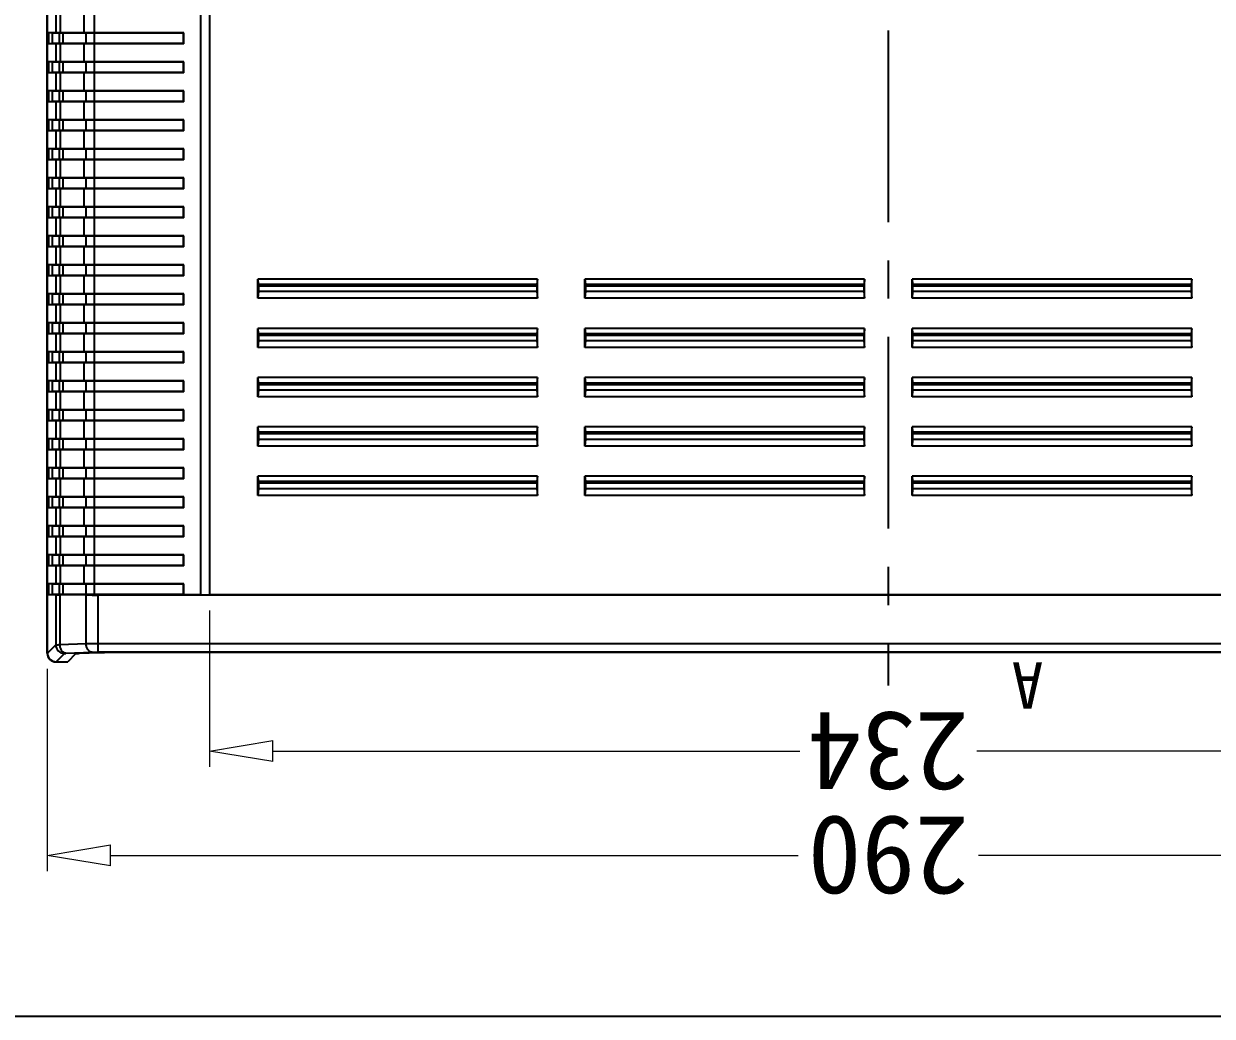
# Model space of a CAD drawing. Header units: millimetres. Extents: x 10368 to 13229, y -13270 to -11269.
# Drawn here: x 11428.6 to 11633.5, y -13269.8 to -13098.8 of the extents above; entities that cross this region are included whole.
import ezdxf
from ezdxf.enums import TextEntityAlignment as Align

# ---------------------------------------------------------------- set-up
doc = ezdxf.new("R2010")
doc.units = ezdxf.units.MM
doc.linetypes.add('CENTER', pattern=[50.8, 31.75, -6.35, 6.35, -6.35])
doc.layers.add('dim', color=3, linetype='Continuous', lineweight=9)
doc.layers.add('hatch', color=56, linetype='Continuous', lineweight=9)
doc.styles.add('FFS', font='simfang.ttf')
doc.dimstyles.new('YanXiu', dxfattribs={"dimtxt": 2.5, "dimasz": 2.2, "dimexe": 0.66, "dimexo": 0.66, "dimgap": 0.66, "dimtad": 0, "dimzin": 1, "dimdsep": 46, "dimtxsty": 'FFS', "dimcen": 0, "dimclrd": 256, "dimclre": 131, "dimclrt": 42, "dimazin": 0, "dimtfac": 1, "dimtofl": 0, "dimtmove": 0, "dimatfit": 3, "dimfxl": 0, "dimlwd": 5, "dimlwe": 5, "dimarcsym": 0})

# ---------------------------------------------------------------- blocks, each defined once
blk = doc.blocks.new('_ClosedBlank')
at = {"color": 0, "linetype": 'ByBlock', "lineweight": -2}
for p, q in [((-1, 0.167), (0, 0)), ((-1, 0.167), (-1, -0.167)), ((0, 0), (-1, -0.167))]:
    blk.add_line(p, q, dxfattribs=at)
blk = doc.blocks.new('*D28')
at = {"layer": 'Defpoints', "color": 0}
for p in [(-385.22, 939.86), (-619.22, 912.88), (-385.22, 912.88)]:
    blk.add_point(p, dxfattribs=at)
at = {"layer": 'dim', "color": 131, "lineweight": 5}
for p, q in [((-619.22, 915.6), (-619.22, 942.58)), ((-385.22, 915.6), (-385.22, 942.58))]:
    blk.add_line(p, q, dxfattribs=at)
at = {"layer": 'dim', "lineweight": 5}
for p, q in [((-608.34, 939.86), (-517.48, 939.86)), ((-396.1, 939.86), (-486.97, 939.86))]:
    blk.add_line(p, q, dxfattribs=at)
at = {"layer": 'dim', "lineweight": 5, "xscale": 10.88, "yscale": 10.88, "zscale": 10.88, "rotation": 180}
blk.add_blockref('_ClosedBlank', (-619.22, 939.86), dxfattribs=at)
at = {"layer": 'dim', "lineweight": 5, "xscale": 10.88, "yscale": 10.88, "zscale": 10.88}
blk.add_blockref('_ClosedBlank', (-385.22, 939.86), dxfattribs=at)
at = {"layer": 'dim', "color": 42, "insert": (-502.22, 939.86), "char_height": 13.6, "attachment_point": 5, "style": 'FFS'}
blk.add_mtext('234', dxfattribs=at)
blk = doc.blocks.new('*D29')
at = {"layer": 'Defpoints', "color": 0}
for p in [(-647.22, 957.83), (-647.22, 922.99), (-357.22, 922.99)]:
    blk.add_point(p, dxfattribs=at)
at = {"layer": 'dim', "color": 131, "lineweight": 5}
for p, q in [((-647.22, 925.7), (-647.22, 960.55)), ((-357.22, 925.7), (-357.22, 960.55))]:
    blk.add_line(p, q, dxfattribs=at)
at = {"layer": 'dim', "lineweight": 5}
for p, q in [((-636.34, 957.83), (-517.77, 957.83)), ((-368.1, 957.83), (-486.68, 957.83))]:
    blk.add_line(p, q, dxfattribs=at)
at = {"layer": 'dim', "lineweight": 5, "xscale": 10.88, "yscale": 10.88, "zscale": 10.88, "rotation": 180}
blk.add_blockref('_ClosedBlank', (-647.22, 957.83), dxfattribs=at)
at = {"layer": 'dim', "lineweight": 5, "xscale": 10.88, "yscale": 10.88, "zscale": 10.88}
blk.add_blockref('_ClosedBlank', (-357.22, 957.83), dxfattribs=at)
at = {"layer": 'dim', "color": 42, "insert": (-502.22, 957.83), "char_height": 13.6, "attachment_point": 5, "style": 'FFS'}
blk.add_mtext('290', dxfattribs=at)
blk = doc.blocks.new('u58')
at = {"color": 1, "linetype": 'CENTER', "ltscale": 1.04}
blk.add_line((-502.224, 671.816), (-502.224, 943.226), dxfattribs=at)
at = {"color": 7, "linetype": 'Continuous'}
for p, q in [((-362.087, 937.792), (-360.744, 939.135)), ((-358.745, 939.135), (-360.744, 939.135)), ((-358.723, 939.157), (-360.722, 939.157)), ((-358.745, 939.135), (-360.174, 937.706)), ((-638.454, 937.473), (-365.995, 937.473)), ((-636.89, 937.563), (-367.559, 937.563)), ((-366.175, 937.587), (-362.703, 937.732)), ((-365.995, 937.473), (-365.995, 927.644)), ((-360.45, 937.68), (-364.958, 937.491)), ((-357.246, 937.636), (-358.675, 936.208)), ((-357.246, 937.636), (-357.246, 680.677)), ((-357.224, 937.658), (-357.224, 680.655)), ((-365.995, 935.974), (-638.454, 935.974)), ((-359.414, 936.181), (-363.921, 935.993)), ((-363.921, 935.993), (-363.921, 927.608)), ((-359.413, 927.604), (-359.414, 936.181)), ((-358.675, 927.609), (-358.675, 936.208)), ((-638.454, 927.644), (-365.995, 927.644)), ((-385.224, 927.557), (-619.224, 927.557)), ((-383.724, 927.609), (-385.224, 927.557)), ((-385.224, 927.557), (-385.224, 690.757)), ((-383.724, 927.609), (-380.777, 927.609)), ((-383.724, 927.609), (-383.724, 690.704)), ((-380.724, 927.557), (-380.777, 927.609)), ((-380.777, 927.609), (-380.777, 925.704)), ((-380.724, 927.557), (-380.724, 925.757)), ((-380.724, 927.557), (-358.043, 927.557)), ((-365.33, 690.676), (-365.33, 927.638)), ((-363.947, 927.557), (-363.574, 927.604)), ((-363.947, 927.557), (-363.947, 925.757)), ((-363.574, 927.604), (-359.516, 927.604)), ((-359.889, 927.557), (-359.516, 927.604)), ((-359.889, 925.757), (-359.889, 927.557)), ((-358.675, 927.609), (-359.413, 927.604)), ((-359.274, 927.557), (-358.675, 927.609)), ((-359.274, 925.757), (-359.274, 927.557)), ((-358.675, 927.609), (-357.443, 927.609)), ((-358.043, 927.557), (-357.443, 927.609)), ((-358.043, 925.757), (-358.043, 927.557)), ((-357.443, 925.704), (-357.443, 927.609)), ((-380.724, 925.757), (-380.777, 925.704)), ((-380.777, 925.704), (-359.474, 925.704)), ((-380.724, 925.757), (-358.043, 925.757)), ((-363.947, 925.757), (-363.532, 925.704)), ((-363.532, 922.609), (-363.532, 925.704)), ((-359.889, 925.757), (-359.474, 925.704)), ((-359.474, 922.609), (-359.474, 925.704)), ((-359.474, 925.704), (-358.675, 925.704)), ((-359.274, 925.757), (-358.675, 925.704)), ((-358.675, 922.609), (-358.675, 925.704)), ((-358.675, 925.704), (-357.443, 925.704)), ((-358.043, 925.757), (-357.443, 925.704)), ((-380.777, 922.609), (-380.724, 922.557)), ((-380.777, 922.609), (-380.777, 920.704)), ((-380.777, 922.609), (-359.474, 922.609)), ((-380.724, 922.557), (-380.724, 920.757)), ((-380.724, 922.557), (-358.043, 922.557)), ((-363.532, 922.609), (-363.947, 922.557)), ((-363.947, 922.557), (-363.947, 920.757)), ((-359.474, 922.609), (-359.889, 922.557)), ((-359.889, 920.757), (-359.889, 922.557)), ((-359.474, 922.609), (-358.675, 922.609)), ((-358.675, 922.609), (-359.274, 922.557)), ((-359.274, 920.757), (-359.274, 922.557)), ((-358.675, 922.609), (-357.443, 922.609)), ((-358.043, 922.557), (-357.443, 922.609)), ((-358.043, 920.757), (-358.043, 922.557)), ((-357.443, 920.704), (-357.443, 922.609)), ((-380.724, 920.757), (-380.777, 920.704)), ((-380.777, 920.704), (-359.474, 920.704)), ((-380.724, 920.757), (-358.043, 920.757)), ((-363.947, 920.757), (-363.532, 920.704)), ((-363.532, 917.609), (-363.532, 920.704)), ((-359.889, 920.757), (-359.474, 920.704)), ((-359.474, 917.609), (-359.474, 920.704)), ((-359.474, 920.704), (-358.675, 920.704)), ((-359.274, 920.757), (-358.675, 920.704)), ((-358.675, 917.609), (-358.675, 920.704)), ((-358.675, 920.704), (-357.443, 920.704)), ((-358.043, 920.757), (-357.443, 920.704)), ((-380.777, 917.609), (-380.724, 917.557)), ((-380.777, 917.609), (-380.777, 915.704)), ((-380.777, 917.609), (-359.474, 917.609)), ((-380.724, 917.557), (-380.724, 915.757)), ((-380.724, 917.557), (-358.043, 917.557)), ((-363.532, 917.609), (-363.947, 917.557)), ((-363.947, 917.557), (-363.947, 915.757)), ((-359.474, 917.609), (-359.889, 917.557)), ((-359.889, 915.757), (-359.889, 917.557)), ((-359.474, 917.609), (-358.675, 917.609)), ((-358.675, 917.609), (-359.274, 917.557)), ((-359.274, 915.757), (-359.274, 917.557)), ((-358.675, 917.609), (-357.443, 917.609)), ((-358.043, 917.557), (-357.443, 917.609)), ((-358.043, 915.757), (-358.043, 917.557)), ((-357.443, 915.704), (-357.443, 917.609)), ((-380.724, 915.757), (-380.777, 915.704)), ((-380.777, 915.704), (-359.474, 915.704)), ((-380.724, 915.757), (-358.043, 915.757)), ((-363.947, 915.757), (-363.532, 915.704)), ((-363.532, 912.609), (-363.532, 915.704)), ((-359.889, 915.757), (-359.474, 915.704)), ((-359.474, 912.609), (-359.474, 915.704)), ((-359.474, 915.704), (-358.675, 915.704)), ((-359.274, 915.757), (-358.675, 915.704)), ((-358.675, 912.609), (-358.675, 915.704)), ((-358.675, 915.704), (-357.443, 915.704)), ((-358.043, 915.757), (-357.443, 915.704)), ((-380.777, 912.609), (-380.724, 912.557)), ((-380.777, 912.609), (-380.777, 910.704)), ((-380.777, 912.609), (-359.474, 912.609)), ((-380.724, 912.557), (-380.724, 910.757)), ((-380.724, 912.557), (-358.043, 912.557)), ((-363.532, 912.609), (-363.947, 912.557)), ((-363.947, 912.557), (-363.947, 910.757)), ((-359.474, 912.609), (-359.889, 912.557)), ((-359.889, 910.757), (-359.889, 912.557)), ((-359.474, 912.609), (-358.675, 912.609)), ((-358.675, 912.609), (-359.274, 912.557)), ((-359.274, 910.757), (-359.274, 912.557)), ((-358.675, 912.609), (-357.443, 912.609)), ((-358.043, 912.557), (-357.443, 912.609)), ((-358.043, 910.757), (-358.043, 912.557)), ((-357.443, 910.704), (-357.443, 912.609)), ((-554.529, 910.466), (-506.32, 910.466)), ((-554.424, 909.311), (-554.529, 910.466)), ((-554.529, 910.466), (-554.529, 907.157)), ((-506.424, 909.311), (-506.32, 910.466)), ((-506.32, 910.466), (-506.32, 907.157)), ((-498.129, 910.466), (-449.92, 910.466)), ((-498.129, 910.466), (-498.129, 907.157)), ((-498.024, 909.311), (-498.129, 910.466)), ((-450.024, 909.311), (-449.92, 910.466)), ((-449.92, 910.466), (-449.92, 907.157)), ((-441.729, 910.466), (-393.52, 910.466)), ((-441.624, 909.311), (-441.729, 910.466)), ((-441.729, 910.466), (-441.729, 907.157)), ((-393.624, 909.311), (-393.52, 910.466)), ((-393.52, 910.466), (-393.52, 907.157)), ((-380.724, 910.757), (-380.777, 910.704)), ((-380.777, 910.704), (-359.474, 910.704)), ((-380.724, 910.757), (-358.043, 910.757)), ((-363.947, 910.757), (-363.532, 910.704)), ((-363.532, 907.609), (-363.532, 910.704)), ((-359.889, 910.757), (-359.474, 910.704)), ((-359.474, 907.609), (-359.474, 910.704)), ((-359.474, 910.704), (-358.675, 910.704)), ((-359.274, 910.757), (-358.675, 910.704)), ((-358.675, 907.609), (-358.675, 910.704)), ((-358.675, 910.704), (-357.443, 910.704)), ((-358.043, 910.757), (-357.443, 910.704)), ((-554.529, 907.157), (-554.451, 908.023)), ((-506.398, 908.311), (-554.451, 908.311)), ((-554.438, 908.167), (-554.451, 908.311)), ((-554.425, 908.022), (-554.438, 908.167)), ((-506.424, 908.023), (-554.425, 908.023)), ((-554.424, 909.311), (-506.424, 909.311)), ((-554.424, 908.311), (-554.424, 909.311)), ((-506.424, 908.311), (-506.424, 909.311)), ((-506.424, 908.022), (-506.398, 908.311)), ((-506.32, 907.157), (-506.398, 908.023)), ((-498.129, 907.157), (-498.051, 908.023)), ((-449.998, 908.311), (-498.051, 908.311)), ((-498.038, 908.167), (-498.051, 908.311)), ((-498.025, 908.022), (-498.038, 908.167)), ((-450.024, 908.023), (-498.025, 908.023)), ((-498.024, 909.311), (-450.024, 909.311)), ((-498.024, 908.311), (-498.024, 909.311)), ((-450.024, 908.311), (-450.024, 909.311)), ((-450.024, 908.022), (-449.998, 908.311)), ((-449.92, 907.157), (-449.998, 908.023)), ((-441.729, 907.157), (-441.651, 908.023)), ((-393.598, 908.311), (-441.651, 908.311)), ((-441.638, 908.167), (-441.651, 908.311)), ((-441.625, 908.022), (-441.638, 908.167)), ((-393.624, 908.023), (-441.625, 908.023)), ((-441.624, 909.311), (-393.624, 909.311)), ((-441.624, 908.311), (-441.624, 909.311)), ((-393.624, 908.311), (-393.624, 909.311)), ((-393.624, 908.022), (-393.598, 908.311)), ((-393.52, 907.157), (-393.598, 908.023)), ((-554.529, 907.157), (-506.32, 907.157)), ((-498.129, 907.157), (-449.92, 907.157)), ((-441.729, 907.157), (-393.52, 907.157)), ((-380.777, 907.609), (-380.724, 907.557)), ((-380.777, 907.609), (-380.777, 905.704)), ((-380.777, 907.609), (-359.474, 907.609)), ((-380.724, 905.757), (-380.777, 905.704)), ((-380.777, 905.704), (-359.474, 905.704)), ((-380.724, 907.557), (-380.724, 905.757)), ((-380.724, 907.557), (-358.043, 907.557)), ((-380.724, 905.757), (-358.043, 905.757)), ((-363.532, 907.609), (-363.947, 907.557)), ((-363.947, 907.557), (-363.947, 905.757)), ((-363.947, 905.757), (-363.532, 905.704)), ((-363.532, 902.609), (-363.532, 905.704)), ((-359.474, 907.609), (-359.889, 907.557)), ((-359.889, 905.757), (-359.889, 907.557)), ((-359.889, 905.757), (-359.474, 905.704)), ((-359.474, 907.609), (-358.675, 907.609)), ((-359.474, 902.609), (-359.474, 905.704)), ((-359.474, 905.704), (-358.675, 905.704)), ((-358.675, 907.609), (-359.274, 907.557)), ((-359.274, 905.757), (-359.274, 907.557)), ((-359.274, 905.757), (-358.675, 905.704)), ((-358.675, 907.609), (-357.443, 907.609)), ((-358.675, 902.609), (-358.675, 905.704)), ((-358.675, 905.704), (-357.443, 905.704)), ((-358.043, 907.557), (-357.443, 907.609)), ((-358.043, 905.757), (-358.043, 907.557)), ((-358.043, 905.757), (-357.443, 905.704)), ((-357.443, 905.704), (-357.443, 907.609)), ((-554.529, 901.966), (-506.32, 901.966)), ((-554.424, 900.811), (-554.529, 901.966)), ((-554.529, 901.966), (-554.529, 898.657)), ((-506.424, 900.811), (-506.32, 901.966)), ((-506.32, 901.966), (-506.32, 898.657)), ((-498.129, 901.966), (-449.92, 901.966)), ((-498.129, 901.966), (-498.129, 898.657)), ((-498.024, 900.811), (-498.129, 901.966)), ((-450.024, 900.811), (-449.92, 901.966)), ((-449.92, 901.966), (-449.92, 898.657)), ((-441.729, 901.966), (-393.52, 901.966)), ((-441.624, 900.811), (-441.729, 901.966)), ((-441.729, 901.966), (-441.729, 898.657)), ((-393.624, 900.811), (-393.52, 901.966)), ((-393.52, 901.966), (-393.52, 898.657)), ((-380.777, 902.609), (-380.724, 902.557)), ((-380.777, 902.609), (-380.777, 900.704)), ((-380.777, 902.609), (-359.474, 902.609)), ((-380.724, 902.557), (-380.724, 900.757)), ((-380.724, 902.557), (-358.043, 902.557)), ((-363.532, 902.609), (-363.947, 902.557)), ((-363.947, 902.557), (-363.947, 900.757)), ((-359.474, 902.609), (-359.889, 902.557)), ((-359.889, 900.757), (-359.889, 902.557)), ((-359.474, 902.609), (-358.675, 902.609)), ((-358.675, 902.609), (-359.274, 902.557)), ((-359.274, 900.757), (-359.274, 902.557)), ((-358.675, 902.609), (-357.443, 902.609)), ((-358.043, 902.557), (-357.443, 902.609)), ((-358.043, 900.757), (-358.043, 902.557)), ((-357.443, 900.704), (-357.443, 902.609)), ((-554.529, 898.657), (-554.451, 899.523)), ((-506.398, 899.811), (-554.451, 899.811)), ((-554.438, 899.667), (-554.451, 899.811)), ((-554.425, 899.522), (-554.438, 899.667)), ((-506.424, 899.523), (-554.425, 899.523)), ((-554.424, 900.811), (-506.424, 900.811)), ((-554.424, 899.811), (-554.424, 900.811)), ((-506.424, 899.811), (-506.424, 900.811)), ((-506.424, 899.522), (-506.398, 899.811)), ((-506.32, 898.657), (-506.398, 899.523)), ((-498.129, 898.657), (-498.051, 899.523)), ((-449.998, 899.811), (-498.051, 899.811)), ((-498.038, 899.667), (-498.051, 899.811)), ((-498.025, 899.522), (-498.038, 899.667)), ((-450.024, 899.523), (-498.025, 899.523)), ((-498.024, 900.811), (-450.024, 900.811)), ((-498.024, 899.811), (-498.024, 900.811)), ((-450.024, 899.811), (-450.024, 900.811)), ((-450.024, 899.522), (-449.998, 899.811)), ((-449.92, 898.657), (-449.998, 899.523)), ((-441.729, 898.657), (-441.651, 899.523)), ((-393.598, 899.811), (-441.651, 899.811)), ((-441.638, 899.667), (-441.651, 899.811)), ((-441.625, 899.522), (-441.638, 899.667)), ((-393.624, 899.523), (-441.625, 899.523)), ((-441.624, 900.811), (-393.624, 900.811)), ((-441.624, 899.811), (-441.624, 900.811)), ((-393.624, 899.811), (-393.624, 900.811)), ((-393.624, 899.522), (-393.598, 899.811)), ((-393.52, 898.657), (-393.598, 899.523)), ((-380.724, 900.757), (-380.777, 900.704)), ((-380.777, 900.704), (-359.474, 900.704)), ((-380.724, 900.757), (-358.043, 900.757)), ((-363.947, 900.757), (-363.532, 900.704)), ((-363.532, 897.609), (-363.532, 900.704)), ((-359.889, 900.757), (-359.474, 900.704)), ((-359.474, 897.609), (-359.474, 900.704)), ((-359.474, 900.704), (-358.675, 900.704)), ((-359.274, 900.757), (-358.675, 900.704)), ((-358.675, 897.609), (-358.675, 900.704)), ((-358.675, 900.704), (-357.443, 900.704)), ((-358.043, 900.757), (-357.443, 900.704)), ((-554.529, 898.657), (-506.32, 898.657)), ((-498.129, 898.657), (-449.92, 898.657)), ((-441.729, 898.657), (-393.52, 898.657)), ((-380.777, 897.609), (-380.724, 897.557)), ((-380.777, 897.609), (-380.777, 895.704)), ((-380.777, 897.609), (-359.474, 897.609)), ((-380.724, 897.557), (-380.724, 895.757)), ((-380.724, 897.557), (-358.043, 897.557)), ((-363.532, 897.609), (-363.947, 897.557)), ((-363.947, 897.557), (-363.947, 895.757)), ((-359.474, 897.609), (-359.889, 897.557)), ((-359.889, 895.757), (-359.889, 897.557)), ((-359.474, 897.609), (-358.675, 897.609)), ((-358.675, 897.609), (-359.274, 897.557)), ((-359.274, 895.757), (-359.274, 897.557)), ((-358.675, 897.609), (-357.443, 897.609)), ((-358.043, 897.557), (-357.443, 897.609)), ((-358.043, 895.757), (-358.043, 897.557)), ((-357.443, 895.704), (-357.443, 897.609)), ((-380.724, 895.757), (-380.777, 895.704)), ((-380.777, 895.704), (-359.474, 895.704)), ((-380.724, 895.757), (-358.043, 895.757)), ((-363.947, 895.757), (-363.532, 895.704)), ((-363.532, 892.609), (-363.532, 895.704)), ((-359.889, 895.757), (-359.474, 895.704)), ((-359.474, 892.609), (-359.474, 895.704)), ((-359.474, 895.704), (-358.675, 895.704)), ((-359.274, 895.757), (-358.675, 895.704)), ((-358.675, 892.609), (-358.675, 895.704)), ((-358.675, 895.704), (-357.443, 895.704)), ((-358.043, 895.757), (-357.443, 895.704)), ((-554.529, 893.466), (-506.32, 893.466)), ((-554.424, 892.311), (-554.529, 893.466)), ((-554.529, 893.466), (-554.529, 890.157)), ((-506.424, 892.311), (-506.32, 893.466)), ((-506.32, 893.466), (-506.32, 890.157)), ((-498.129, 893.466), (-449.92, 893.466)), ((-498.129, 893.466), (-498.129, 890.157)), ((-498.024, 892.311), (-498.129, 893.466)), ((-450.024, 892.311), (-449.92, 893.466)), ((-449.92, 893.466), (-449.92, 890.157)), ((-441.729, 893.466), (-393.52, 893.466)), ((-441.624, 892.311), (-441.729, 893.466)), ((-441.729, 893.466), (-441.729, 890.157)), ((-393.624, 892.311), (-393.52, 893.466)), ((-393.52, 893.466), (-393.52, 890.157)), ((-506.398, 891.311), (-554.451, 891.311)), ((-554.438, 891.167), (-554.451, 891.311)), ((-554.424, 892.311), (-506.424, 892.311)), ((-554.424, 891.311), (-554.424, 892.311)), ((-506.424, 891.311), (-506.424, 892.311)), ((-506.424, 891.022), (-506.398, 891.311)), ((-449.998, 891.311), (-498.051, 891.311)), ((-498.038, 891.167), (-498.051, 891.311)), ((-498.024, 892.311), (-450.024, 892.311)), ((-498.024, 891.311), (-498.024, 892.311)), ((-450.024, 891.311), (-450.024, 892.311)), ((-450.024, 891.022), (-449.998, 891.311)), ((-393.598, 891.311), (-441.651, 891.311)), ((-441.638, 891.167), (-441.651, 891.311)), ((-441.624, 892.311), (-393.624, 892.311)), ((-441.624, 891.311), (-441.624, 892.311)), ((-393.624, 891.311), (-393.624, 892.311)), ((-393.624, 891.022), (-393.598, 891.311)), ((-380.777, 892.609), (-380.724, 892.557)), ((-380.777, 892.609), (-380.777, 890.704)), ((-380.777, 892.609), (-359.474, 892.609)), ((-380.724, 892.557), (-380.724, 890.757)), ((-380.724, 892.557), (-358.043, 892.557)), ((-363.532, 892.609), (-363.947, 892.557)), ((-363.947, 892.557), (-363.947, 890.757)), ((-359.474, 892.609), (-359.889, 892.557)), ((-359.889, 890.757), (-359.889, 892.557)), ((-359.474, 892.609), (-358.675, 892.609)), ((-358.675, 892.609), (-359.274, 892.557)), ((-359.274, 890.757), (-359.274, 892.557)), ((-358.675, 892.609), (-357.443, 892.609)), ((-358.043, 892.557), (-357.443, 892.609)), ((-358.043, 890.757), (-358.043, 892.557)), ((-357.443, 890.704), (-357.443, 892.609)), ((-554.529, 890.157), (-554.451, 891.023)), ((-554.529, 890.157), (-506.32, 890.157)), ((-554.425, 891.022), (-554.438, 891.167)), ((-506.424, 891.023), (-554.425, 891.023)), ((-506.32, 890.157), (-506.398, 891.023)), ((-498.129, 890.157), (-498.051, 891.023)), ((-498.129, 890.157), (-449.92, 890.157)), ((-498.025, 891.022), (-498.038, 891.167)), ((-450.024, 891.023), (-498.025, 891.023)), ((-449.92, 890.157), (-449.998, 891.023)), ((-441.729, 890.157), (-441.651, 891.023)), ((-441.729, 890.157), (-393.52, 890.157)), ((-441.625, 891.022), (-441.638, 891.167)), ((-393.624, 891.023), (-441.625, 891.023)), ((-393.52, 890.157), (-393.598, 891.023)), ((-380.724, 890.757), (-380.777, 890.704)), ((-380.777, 890.704), (-359.474, 890.704)), ((-380.724, 890.757), (-358.043, 890.757)), ((-363.947, 890.757), (-363.532, 890.704)), ((-363.532, 887.609), (-363.532, 890.704)), ((-359.889, 890.757), (-359.474, 890.704)), ((-359.474, 887.609), (-359.474, 890.704)), ((-359.474, 890.704), (-358.675, 890.704)), ((-359.274, 890.757), (-358.675, 890.704)), ((-358.675, 887.609), (-358.675, 890.704)), ((-358.675, 890.704), (-357.443, 890.704)), ((-358.043, 890.757), (-357.443, 890.704)), ((-380.777, 887.609), (-380.724, 887.557)), ((-380.777, 887.609), (-380.777, 885.704)), ((-380.777, 887.609), (-359.474, 887.609)), ((-380.724, 887.557), (-380.724, 885.757)), ((-380.724, 887.557), (-358.043, 887.557)), ((-363.532, 887.609), (-363.947, 887.557)), ((-363.947, 887.557), (-363.947, 885.757)), ((-359.474, 887.609), (-359.889, 887.557)), ((-359.889, 885.757), (-359.889, 887.557)), ((-359.474, 887.609), (-358.675, 887.609)), ((-358.675, 887.609), (-359.274, 887.557)), ((-359.274, 885.757), (-359.274, 887.557)), ((-358.675, 887.609), (-357.443, 887.609)), ((-358.043, 887.557), (-357.443, 887.609)), ((-358.043, 885.757), (-358.043, 887.557)), ((-357.443, 885.704), (-357.443, 887.609)), ((-380.724, 885.757), (-380.777, 885.704)), ((-380.777, 885.704), (-359.474, 885.704)), ((-380.724, 885.757), (-358.043, 885.757)), ((-363.947, 885.757), (-363.532, 885.704)), ((-363.532, 882.609), (-363.532, 885.704)), ((-359.889, 885.757), (-359.474, 885.704)), ((-359.474, 882.609), (-359.474, 885.704)), ((-359.474, 885.704), (-358.675, 885.704)), ((-359.274, 885.757), (-358.675, 885.704)), ((-358.675, 882.609), (-358.675, 885.704)), ((-358.675, 885.704), (-357.443, 885.704)), ((-358.043, 885.757), (-357.443, 885.704)), ((-554.529, 884.966), (-506.32, 884.966)), ((-554.424, 883.811), (-554.529, 884.966)), ((-554.529, 884.966), (-554.529, 881.657)), ((-554.424, 883.811), (-506.424, 883.811)), ((-554.424, 882.811), (-554.424, 883.811)), ((-506.424, 883.811), (-506.32, 884.966)), ((-506.424, 882.811), (-506.424, 883.811)), ((-506.32, 884.966), (-506.32, 881.657)), ((-498.129, 884.966), (-449.92, 884.966)), ((-498.129, 884.966), (-498.129, 881.657)), ((-498.024, 883.811), (-498.129, 884.966)), ((-498.024, 883.811), (-450.024, 883.811)), ((-498.024, 882.811), (-498.024, 883.811)), ((-450.024, 883.811), (-449.92, 884.966)), ((-450.024, 882.811), (-450.024, 883.811)), ((-449.92, 884.966), (-449.92, 881.657)), ((-441.729, 884.966), (-393.52, 884.966)), ((-441.624, 883.811), (-441.729, 884.966)), ((-441.729, 884.966), (-441.729, 881.657)), ((-441.624, 883.811), (-393.624, 883.811)), ((-441.624, 882.811), (-441.624, 883.811)), ((-393.624, 883.811), (-393.52, 884.966)), ((-393.624, 882.811), (-393.624, 883.811)), ((-393.52, 884.966), (-393.52, 881.657)), ((-554.529, 881.657), (-554.451, 882.523)), ((-554.529, 881.657), (-506.32, 881.657)), ((-506.398, 882.811), (-554.451, 882.811)), ((-554.438, 882.667), (-554.451, 882.811)), ((-554.425, 882.522), (-554.438, 882.667)), ((-506.424, 882.523), (-554.425, 882.523)), ((-506.424, 882.522), (-506.398, 882.811)), ((-506.32, 881.657), (-506.398, 882.523)), ((-498.129, 881.657), (-498.051, 882.523)), ((-498.129, 881.657), (-449.92, 881.657)), ((-449.998, 882.811), (-498.051, 882.811)), ((-498.038, 882.667), (-498.051, 882.811)), ((-498.025, 882.522), (-498.038, 882.667)), ((-450.024, 882.523), (-498.025, 882.523)), ((-450.024, 882.522), (-449.998, 882.811)), ((-449.92, 881.657), (-449.998, 882.523)), ((-441.729, 881.657), (-441.651, 882.523)), ((-441.729, 881.657), (-393.52, 881.657)), ((-393.598, 882.811), (-441.651, 882.811)), ((-441.638, 882.667), (-441.651, 882.811)), ((-441.625, 882.522), (-441.638, 882.667)), ((-393.624, 882.523), (-441.625, 882.523)), ((-393.624, 882.522), (-393.598, 882.811)), ((-393.52, 881.657), (-393.598, 882.523)), ((-380.777, 882.609), (-380.724, 882.557)), ((-380.777, 882.609), (-380.777, 880.704)), ((-380.777, 882.609), (-359.474, 882.609)), ((-380.724, 882.557), (-380.724, 880.757)), ((-380.724, 882.557), (-358.043, 882.557)), ((-363.532, 882.609), (-363.947, 882.557)), ((-363.947, 882.557), (-363.947, 880.757)), ((-359.474, 882.609), (-359.889, 882.557)), ((-359.889, 880.757), (-359.889, 882.557)), ((-359.474, 882.609), (-358.675, 882.609)), ((-358.675, 882.609), (-359.274, 882.557)), ((-359.274, 880.757), (-359.274, 882.557)), ((-358.675, 882.609), (-357.443, 882.609)), ((-358.043, 882.557), (-357.443, 882.609)), ((-358.043, 880.757), (-358.043, 882.557)), ((-357.443, 880.704), (-357.443, 882.609)), ((-380.724, 880.757), (-380.777, 880.704)), ((-380.777, 880.704), (-359.474, 880.704)), ((-380.724, 880.757), (-358.043, 880.757)), ((-363.947, 880.757), (-363.532, 880.704)), ((-363.532, 877.609), (-363.532, 880.704)), ((-359.889, 880.757), (-359.474, 880.704)), ((-359.474, 877.609), (-359.474, 880.704)), ((-359.474, 880.704), (-358.675, 880.704)), ((-359.274, 880.757), (-358.675, 880.704)), ((-358.675, 877.609), (-358.675, 880.704)), ((-358.675, 880.704), (-357.443, 880.704)), ((-358.043, 880.757), (-357.443, 880.704)), ((-380.777, 877.609), (-380.724, 877.557)), ((-380.777, 877.609), (-380.777, 875.704)), ((-380.777, 877.609), (-359.474, 877.609)), ((-380.724, 877.557), (-380.724, 875.757)), ((-380.724, 877.557), (-358.043, 877.557)), ((-363.532, 877.609), (-363.947, 877.557)), ((-363.947, 877.557), (-363.947, 875.757)), ((-359.474, 877.609), (-359.889, 877.557)), ((-359.889, 875.757), (-359.889, 877.557)), ((-359.474, 877.609), (-358.675, 877.609)), ((-358.675, 877.609), (-359.274, 877.557)), ((-359.274, 875.757), (-359.274, 877.557)), ((-358.675, 877.609), (-357.443, 877.609)), ((-358.043, 877.557), (-357.443, 877.609)), ((-358.043, 875.757), (-358.043, 877.557)), ((-357.443, 875.704), (-357.443, 877.609)), ((-554.529, 876.466), (-506.32, 876.466)), ((-554.424, 875.311), (-554.529, 876.466)), ((-554.529, 876.466), (-554.529, 873.157)), ((-554.424, 875.311), (-506.424, 875.311)), ((-554.424, 874.311), (-554.424, 875.311)), ((-506.424, 875.311), (-506.32, 876.466)), ((-506.424, 874.311), (-506.424, 875.311)), ((-506.32, 876.466), (-506.32, 873.157)), ((-498.129, 876.466), (-449.92, 876.466)), ((-498.129, 876.466), (-498.129, 873.157)), ((-498.024, 875.311), (-498.129, 876.466)), ((-498.024, 875.311), (-450.024, 875.311)), ((-498.024, 874.311), (-498.024, 875.311)), ((-450.024, 875.311), (-449.92, 876.466)), ((-450.024, 874.311), (-450.024, 875.311)), ((-449.92, 876.466), (-449.92, 873.157)), ((-441.729, 876.466), (-393.52, 876.466)), ((-441.729, 876.466), (-441.729, 873.157)), ((-441.624, 875.311), (-441.729, 876.466)), ((-441.624, 875.311), (-393.624, 875.311)), ((-441.624, 874.311), (-441.624, 875.311)), ((-393.624, 875.311), (-393.52, 876.466)), ((-393.624, 874.311), (-393.624, 875.311)), ((-393.52, 876.466), (-393.52, 873.157)), ((-380.724, 875.757), (-380.777, 875.704)), ((-380.777, 875.704), (-359.474, 875.704)), ((-380.724, 875.757), (-358.043, 875.757)), ((-363.947, 875.757), (-363.532, 875.704)), ((-363.532, 872.609), (-363.532, 875.704)), ((-359.889, 875.757), (-359.474, 875.704)), ((-359.474, 872.609), (-359.474, 875.704)), ((-359.474, 875.704), (-358.675, 875.704)), ((-359.274, 875.757), (-358.675, 875.704)), ((-358.675, 872.609), (-358.675, 875.704)), ((-358.675, 875.704), (-357.443, 875.704)), ((-358.043, 875.757), (-357.443, 875.704)), ((-554.529, 873.157), (-554.451, 874.023)), ((-554.529, 873.157), (-506.32, 873.157)), ((-506.398, 874.311), (-554.451, 874.311)), ((-554.438, 874.167), (-554.451, 874.311)), ((-554.425, 874.022), (-554.438, 874.167)), ((-506.424, 874.023), (-554.425, 874.023)), ((-506.424, 874.022), (-506.398, 874.311)), ((-506.32, 873.157), (-506.398, 874.023)), ((-498.129, 873.157), (-498.051, 874.023)), ((-498.129, 873.157), (-449.92, 873.157)), ((-449.998, 874.311), (-498.051, 874.311)), ((-498.038, 874.167), (-498.051, 874.311)), ((-498.025, 874.022), (-498.038, 874.167)), ((-450.024, 874.023), (-498.025, 874.023)), ((-450.024, 874.022), (-449.998, 874.311)), ((-449.92, 873.157), (-449.998, 874.023)), ((-441.729, 873.157), (-441.651, 874.023)), ((-441.729, 873.157), (-393.52, 873.157)), ((-393.598, 874.311), (-441.651, 874.311)), ((-441.638, 874.167), (-441.651, 874.311)), ((-441.625, 874.022), (-441.638, 874.167)), ((-393.624, 874.023), (-441.625, 874.023)), ((-393.624, 874.022), (-393.598, 874.311)), ((-393.52, 873.157), (-393.598, 874.023)), ((-380.777, 872.609), (-380.724, 872.557)), ((-380.777, 872.609), (-380.777, 870.704)), ((-380.777, 872.609), (-359.474, 872.609)), ((-380.724, 872.557), (-380.724, 870.757)), ((-380.724, 872.557), (-358.043, 872.557)), ((-363.532, 872.609), (-363.947, 872.557)), ((-363.947, 872.557), (-363.947, 870.757)), ((-359.474, 872.609), (-359.889, 872.557)), ((-359.889, 870.757), (-359.889, 872.557)), ((-359.474, 872.609), (-358.675, 872.609)), ((-358.675, 872.609), (-359.274, 872.557)), ((-359.274, 870.757), (-359.274, 872.557)), ((-358.675, 872.609), (-357.443, 872.609)), ((-358.043, 872.557), (-357.443, 872.609)), ((-358.043, 870.757), (-358.043, 872.557)), ((-357.443, 870.704), (-357.443, 872.609)), ((-380.724, 870.757), (-380.777, 870.704)), ((-380.777, 870.704), (-359.474, 870.704)), ((-380.724, 870.757), (-358.043, 870.757)), ((-363.947, 870.757), (-363.532, 870.704)), ((-363.532, 867.609), (-363.532, 870.704)), ((-359.889, 870.757), (-359.474, 870.704)), ((-359.474, 867.609), (-359.474, 870.704)), ((-359.474, 870.704), (-358.675, 870.704)), ((-359.274, 870.757), (-358.675, 870.704)), ((-358.675, 867.609), (-358.675, 870.704)), ((-358.675, 870.704), (-357.443, 870.704)), ((-358.043, 870.757), (-357.443, 870.704)), ((-380.777, 867.609), (-380.724, 867.557)), ((-380.777, 867.609), (-380.777, 865.704)), ((-380.777, 867.609), (-359.474, 867.609)), ((-380.724, 867.557), (-380.724, 865.757)), ((-380.724, 867.557), (-358.043, 867.557)), ((-363.532, 867.609), (-363.947, 867.557)), ((-363.947, 867.557), (-363.947, 865.757)), ((-359.474, 867.609), (-359.889, 867.557)), ((-359.889, 865.757), (-359.889, 867.557)), ((-359.474, 867.609), (-358.675, 867.609)), ((-358.675, 867.609), (-359.274, 867.557)), ((-359.274, 865.757), (-359.274, 867.557)), ((-358.675, 867.609), (-357.443, 867.609)), ((-358.043, 867.557), (-357.443, 867.609)), ((-358.043, 865.757), (-358.043, 867.557)), ((-357.443, 865.704), (-357.443, 867.609)), ((-380.724, 865.757), (-380.777, 865.704)), ((-380.777, 865.704), (-359.474, 865.704)), ((-380.724, 865.757), (-358.043, 865.757)), ((-363.947, 865.757), (-363.532, 865.704)), ((-363.532, 862.609), (-363.532, 865.704)), ((-359.889, 865.757), (-359.474, 865.704)), ((-359.474, 862.609), (-359.474, 865.704)), ((-359.474, 865.704), (-358.675, 865.704)), ((-359.274, 865.757), (-358.675, 865.704)), ((-358.675, 862.609), (-358.675, 865.704)), ((-358.675, 865.704), (-357.443, 865.704)), ((-358.043, 865.757), (-357.443, 865.704)), ((-380.777, 862.609), (-380.724, 862.557)), ((-380.777, 862.609), (-380.777, 860.704)), ((-380.777, 862.609), (-359.474, 862.609)), ((-380.724, 860.757), (-380.777, 860.704)), ((-380.777, 860.704), (-359.474, 860.704)), ((-380.724, 862.557), (-380.724, 860.757)), ((-380.724, 862.557), (-358.043, 862.557)), ((-380.724, 860.757), (-358.043, 860.757)), ((-363.532, 862.609), (-363.947, 862.557)), ((-363.947, 862.557), (-363.947, 860.757)), ((-363.947, 860.757), (-363.532, 860.704)), ((-363.532, 857.609), (-363.532, 860.704)), ((-359.474, 862.609), (-359.889, 862.557)), ((-359.889, 860.757), (-359.889, 862.557)), ((-359.889, 860.757), (-359.474, 860.704)), ((-359.474, 862.609), (-358.675, 862.609)), ((-359.474, 857.609), (-359.474, 860.704)), ((-359.474, 860.704), (-358.675, 860.704)), ((-358.675, 862.609), (-359.274, 862.557)), ((-359.274, 860.757), (-359.274, 862.557)), ((-359.274, 860.757), (-358.675, 860.704)), ((-358.675, 862.609), (-357.443, 862.609)), ((-358.675, 857.609), (-358.675, 860.704)), ((-358.675, 860.704), (-357.443, 860.704)), ((-358.043, 862.557), (-357.443, 862.609)), ((-358.043, 860.757), (-358.043, 862.557)), ((-358.043, 860.757), (-357.443, 860.704)), ((-357.443, 860.704), (-357.443, 862.609)), ((-380.777, 857.609), (-380.724, 857.557)), ((-380.777, 857.609), (-380.777, 855.704)), ((-380.777, 857.609), (-359.474, 857.609)), ((-380.724, 857.557), (-380.724, 855.757)), ((-380.724, 857.557), (-358.043, 857.557)), ((-363.532, 857.609), (-363.947, 857.557)), ((-363.947, 857.557), (-363.947, 855.757)), ((-359.474, 857.609), (-359.889, 857.557)), ((-359.889, 855.757), (-359.889, 857.557)), ((-359.474, 857.609), (-358.675, 857.609)), ((-358.675, 857.609), (-359.274, 857.557)), ((-359.274, 855.757), (-359.274, 857.557)), ((-358.675, 857.609), (-357.443, 857.609)), ((-358.043, 857.557), (-357.443, 857.609)), ((-358.043, 855.757), (-358.043, 857.557)), ((-357.443, 855.704), (-357.443, 857.609)), ((-380.724, 855.757), (-380.777, 855.704)), ((-380.777, 855.704), (-359.474, 855.704)), ((-380.724, 855.757), (-358.043, 855.757)), ((-363.947, 855.757), (-363.532, 855.704)), ((-363.532, 852.609), (-363.532, 855.704)), ((-359.889, 855.757), (-359.474, 855.704)), ((-359.474, 852.609), (-359.474, 855.704)), ((-359.474, 855.704), (-358.675, 855.704)), ((-359.274, 855.757), (-358.675, 855.704)), ((-358.675, 852.609), (-358.675, 855.704)), ((-358.675, 855.704), (-357.443, 855.704)), ((-358.043, 855.757), (-357.443, 855.704)), ((-380.777, 852.609), (-380.777, 850.704)), ((-380.777, 852.609), (-380.724, 852.557)), ((-380.777, 852.609), (-359.474, 852.609)), ((-380.724, 852.557), (-380.724, 850.757)), ((-380.724, 852.557), (-358.043, 852.557)), ((-363.532, 852.609), (-363.947, 852.557)), ((-363.947, 852.557), (-363.947, 850.757)), ((-359.474, 852.609), (-359.889, 852.557)), ((-359.889, 850.757), (-359.889, 852.557)), ((-359.474, 852.609), (-358.675, 852.609)), ((-358.675, 852.609), (-359.274, 852.557)), ((-359.274, 850.757), (-359.274, 852.557)), ((-358.675, 852.609), (-357.443, 852.609)), ((-358.043, 852.557), (-357.443, 852.609)), ((-358.043, 850.757), (-358.043, 852.557)), ((-357.443, 850.704), (-357.443, 852.609)), ((-380.724, 850.757), (-380.777, 850.704)), ((-380.777, 850.704), (-359.474, 850.704)), ((-380.724, 850.757), (-358.043, 850.757)), ((-363.947, 850.757), (-363.532, 850.704)), ((-363.532, 847.609), (-363.532, 850.704)), ((-359.889, 850.757), (-359.474, 850.704)), ((-359.474, 847.609), (-359.474, 850.704)), ((-359.474, 850.704), (-358.675, 850.704)), ((-359.274, 850.757), (-358.675, 850.704)), ((-358.675, 847.609), (-358.675, 850.704)), ((-358.675, 850.704), (-357.443, 850.704)), ((-358.043, 850.757), (-357.443, 850.704)), ((-380.777, 847.609), (-380.777, 845.704)), ((-380.777, 847.609), (-380.724, 847.557)), ((-380.777, 847.609), (-359.474, 847.609)), ((-380.724, 847.557), (-380.724, 845.757)), ((-380.724, 847.557), (-358.043, 847.557)), ((-363.532, 847.609), (-363.947, 847.557)), ((-363.947, 847.557), (-363.947, 845.757)), ((-359.474, 847.609), (-359.889, 847.557)), ((-359.889, 845.757), (-359.889, 847.557)), ((-359.474, 847.609), (-358.675, 847.609)), ((-358.675, 847.609), (-359.274, 847.557)), ((-359.274, 845.757), (-359.274, 847.557)), ((-358.675, 847.609), (-357.443, 847.609)), ((-358.043, 847.557), (-357.443, 847.609)), ((-358.043, 845.757), (-358.043, 847.557)), ((-357.443, 845.704), (-357.443, 847.609)), ((-380.724, 845.757), (-380.777, 845.704)), ((-380.777, 845.704), (-359.474, 845.704)), ((-380.724, 845.757), (-358.043, 845.757)), ((-363.947, 845.757), (-363.532, 845.704)), ((-363.532, 842.609), (-363.532, 845.704)), ((-359.889, 845.757), (-359.474, 845.704)), ((-359.474, 842.609), (-359.474, 845.704)), ((-359.474, 845.704), (-358.675, 845.704)), ((-359.274, 845.757), (-358.675, 845.704)), ((-358.675, 842.609), (-358.675, 845.704)), ((-358.675, 845.704), (-357.443, 845.704)), ((-358.043, 845.757), (-357.443, 845.704)), ((-380.777, 842.609), (-380.777, 840.704)), ((-380.777, 842.609), (-380.724, 842.557)), ((-380.777, 842.609), (-359.474, 842.609)), ((-380.724, 842.557), (-380.724, 840.757)), ((-380.724, 842.557), (-358.043, 842.557)), ((-363.532, 842.609), (-363.947, 842.557)), ((-363.947, 842.557), (-363.947, 840.757)), ((-359.474, 842.609), (-359.889, 842.557)), ((-359.889, 840.757), (-359.889, 842.557)), ((-359.474, 842.609), (-358.675, 842.609)), ((-358.675, 842.609), (-359.274, 842.557)), ((-359.274, 840.757), (-359.274, 842.557)), ((-358.675, 842.609), (-357.443, 842.609)), ((-358.043, 842.557), (-357.443, 842.609)), ((-358.043, 840.757), (-358.043, 842.557)), ((-357.443, 840.704), (-357.443, 842.609)), ((-380.724, 840.757), (-380.777, 840.704)), ((-380.777, 840.704), (-359.474, 840.704)), ((-380.724, 840.757), (-358.043, 840.757)), ((-363.947, 840.757), (-363.532, 840.704)), ((-363.532, 837.609), (-363.532, 840.704)), ((-359.889, 840.757), (-359.474, 840.704)), ((-359.474, 837.609), (-359.474, 840.704)), ((-359.474, 840.704), (-358.675, 840.704)), ((-359.274, 840.757), (-358.675, 840.704)), ((-358.675, 837.609), (-358.675, 840.704)), ((-358.675, 840.704), (-357.443, 840.704)), ((-358.043, 840.757), (-357.443, 840.704)), ((-380.777, 837.609), (-380.777, 835.704)), ((-380.777, 837.609), (-380.724, 837.557)), ((-380.777, 837.609), (-359.474, 837.609)), ((-380.724, 837.557), (-380.724, 835.757)), ((-380.724, 837.557), (-358.043, 837.557)), ((-363.532, 837.609), (-363.947, 837.557)), ((-363.947, 837.557), (-363.947, 835.757)), ((-359.474, 837.609), (-359.889, 837.557)), ((-359.889, 835.757), (-359.889, 837.557)), ((-359.474, 837.609), (-358.675, 837.609)), ((-358.675, 837.609), (-359.274, 837.557)), ((-359.274, 835.757), (-359.274, 837.557)), ((-358.675, 837.609), (-357.443, 837.609)), ((-358.043, 837.557), (-357.443, 837.609)), ((-358.043, 835.757), (-358.043, 837.557)), ((-357.443, 835.704), (-357.443, 837.609)), ((-380.724, 835.757), (-380.777, 835.704)), ((-380.777, 835.704), (-359.474, 835.704)), ((-380.724, 835.757), (-358.043, 835.757)), ((-363.947, 835.757), (-363.532, 835.704)), ((-363.532, 832.609), (-363.532, 835.704)), ((-359.889, 835.757), (-359.474, 835.704)), ((-359.474, 832.609), (-359.474, 835.704)), ((-359.474, 835.704), (-358.675, 835.704)), ((-359.274, 835.757), (-358.675, 835.704)), ((-358.675, 832.609), (-358.675, 835.704)), ((-358.675, 835.704), (-357.443, 835.704)), ((-358.043, 835.757), (-357.443, 835.704)), ((-380.777, 832.609), (-380.777, 830.704)), ((-380.777, 832.609), (-380.724, 832.557)), ((-380.777, 832.609), (-359.474, 832.609)), ((-380.724, 832.557), (-380.724, 830.757)), ((-380.724, 832.557), (-358.043, 832.557)), ((-363.532, 832.609), (-363.947, 832.557)), ((-363.947, 832.557), (-363.947, 830.757)), ((-359.474, 832.609), (-359.889, 832.557)), ((-359.889, 830.757), (-359.889, 832.557)), ((-359.474, 832.609), (-358.675, 832.609)), ((-358.675, 832.609), (-359.274, 832.557)), ((-359.274, 830.757), (-359.274, 832.557)), ((-358.675, 832.609), (-357.443, 832.609)), ((-358.043, 832.557), (-357.443, 832.609)), ((-358.043, 830.757), (-358.043, 832.557)), ((-357.443, 830.704), (-357.443, 832.609)), ((-380.724, 830.757), (-380.777, 830.704)), ((-380.777, 830.704), (-359.474, 830.704)), ((-380.724, 830.757), (-358.043, 830.757)), ((-363.947, 830.757), (-363.532, 830.704)), ((-363.532, 827.609), (-363.532, 830.704)), ((-359.889, 830.757), (-359.474, 830.704)), ((-359.474, 827.609), (-359.474, 830.704)), ((-359.474, 830.704), (-358.675, 830.704)), ((-359.274, 830.757), (-358.675, 830.704)), ((-358.675, 827.609), (-358.675, 830.704)), ((-358.675, 830.704), (-357.443, 830.704)), ((-358.043, 830.757), (-357.443, 830.704))]:
    blk.add_line(p, q, dxfattribs=at)
for centre, radius, start, end in [((-360.177, 936.204), 1.502, 0.13084, 89.86916), ((-375.768, 400.004), 527.737, 88.7137, 88.86675), ((-363.573, 942.993), 15.389, 268.70328, 269.99564), ((-359.516, 942.775), 15.171, 270.00012, 270.38782)]:
    blk.add_arc(centre, radius, start, end, dxfattribs=at)
for centre, major_axis, ratio, start_param, end_param in [((-358.748, 937.633), (1.063, 1.063), 0.9980992, -0.7844468, 0.7844468), ((-358.726, 937.655), (1.063, 1.063), 0.9980992, -0.7844468, 0.7844468), ((-365.995, 927.382), (3, 0), 0.0874887, 1.3472212, 1.5707963)]:
    blk.add_ellipse(centre, major_axis=major_axis, ratio=ratio, start_param=start_param, end_param=end_param, dxfattribs=at)
for points, start_tangent, end_tangent in [([(-367.559, 937.563), (-367.054, 937.566), (-366.583, 937.574), (-366.175, 937.587)], (1, 0.0000001), (0.9991277, 0.0417599)), ([(-364.958, 937.491), (-365.072, 937.487), (-365.191, 937.483), (-365.316, 937.48), (-365.445, 937.478), (-365.578, 937.476), (-365.714, 937.474), (-365.853, 937.473), (-365.995, 937.473)], (-0.9991277, -0.0417592), (-1, -0.0000002)), ([(-364.958, 937.491), (-364.569, 937.364), (-364.236, 937.036), (-364.009, 936.555), (-363.921, 935.993)], (0.9989655, -0.0454749), (0.0218045, -0.9997623)), ([(-362.703, 937.732), (-362.383, 937.75), (-362.173, 937.77), (-362.087, 937.792)], (0.9991277, 0.0417603), (0.7071522, 0.7070613)), ([(-360.174, 937.706), (-360.209, 937.697), (-360.248, 937.692), (-360.302, 937.688), (-360.37, 937.683), (-360.45, 937.68)], (-0.7072828, -0.7069307), (-0.9991277, -0.0417595)), ([(-360.45, 937.68), (-360.061, 937.552), (-359.728, 937.224), (-359.501, 936.744), (-359.413, 936.181)], (0.9989655, -0.0454749), (0.0218045, -0.9997623)), ([(-363.921, 935.993), (-364.149, 935.988), (-364.387, 935.985), (-364.636, 935.981), (-364.894, 935.979), (-365.16, 935.977), (-365.433, 935.976), (-365.711, 935.975), (-365.995, 935.974)], (-0.9997816, -0.0208991), (-1, -0.0000003)), ([(-358.675, 936.208), (-358.704, 936.203), (-358.77, 936.198), (-358.874, 936.194), (-359.018, 936.189), (-359.199, 936.185), (-359.414, 936.181)], (-0.9363787, -0.3509913), (-0.9998769, -0.0156928))]:
    blk.add_spline(points, degree=3, dxfattribs=dict(at, start_tangent=start_tangent, end_tangent=end_tangent))
at = {"layer": 'Defpoints', "color": 2}
blk.add_lwpolyline([(0, 1000.236), (-707.31, 1000.236), (-707.31, 0), (0, 0)], close=True, dxfattribs=at)
at = {"layer": 'hatch', "color": 2}
blk.add_lwpolyline([(-502.224, 943.226, 0, 0, 0), (-510.224, 943.226, 2.4, 0, 0), (-518.224, 943.226, 0, 0, 0)], format="xyseb", dxfattribs=at)
at = {"layer": 'hatch', "color": 6, "style": 'FFS'}
blk.add_text('A', height=8, dxfattribs=at).set_placement((-526.224, 943.226), align=Align.MIDDLE)
at = {"layer": 'dim'}
for base, p1, p2, picture, middle in [((-647.224, 972.508), (-357.224, 937.658), (-647.224, 937.658), '*D29', (-502.224, 972.508)), ((-385.224, 954.533), (-619.224, 927.557), (-385.224, 927.557), '*D28', (-502.224, 954.533))]:
    dim = blk.add_linear_dim(base=base, p1=p1, p2=p2, dimstyle='YanXiu', override={"dimscale": 1.7, "dimtxt": 8, "dimasz": 6.4, "dimexe": 1.5992, "dimexo": 1.5992, "dimgap": 1.5992, "dimzin": 8, "dimblk": 'ClosedBlank', "dimldrblk": 'ClosedBlank'}, dxfattribs=at)
    dim.commit()
    dim.dimension.update_dxf_attribs({"geometry": picture, "text_midpoint": middle, "insert": (0, 14.673)})

msp = doc.modelspace()

# ---------------------------------------------------------------- block references
at = {"rotation": 180}
msp.add_blockref('u58', (11075.41, -12269.61), dxfattribs=at)

doc.saveas('drawing.dxf')
